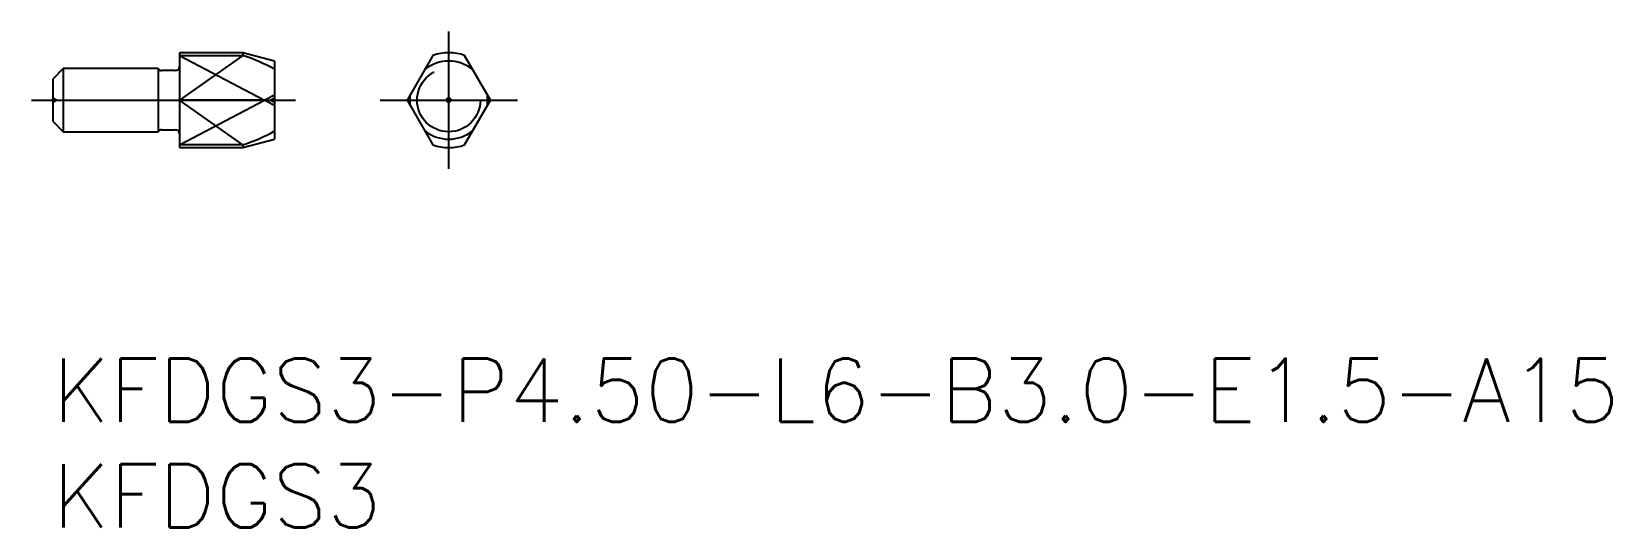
# Model space of a CAD drawing. Extents: x -1 to 73.8, y -8 to 15.5.
import ezdxf

# ---------------------------------------------------------------- set-up
doc = ezdxf.new("R2010")
doc.units = 0
doc.header["$LTSCALE"] = 0.5
doc.linetypes.add('CENTER', pattern=[50.8, 31.75, -6.35, 6.35, -6.35])
doc.linetypes.add('DASHED', pattern=[19.05, 12.7, -6.35])
for name, color, linetype in [('MSM_CENTER', 1, 'CENTER'), ('MSM_CONTINUOUS', 7, 'CONTINUOUS'), ('MSM_DASHED', 4, 'DASHED'), ('MSM_NARROW', 5, 'CONTINUOUS'), ('MSM_PART_NUMBER', 7, 'CONTINUOUS')]:
    doc.layers.add(name, color=color, linetype=linetype)
doc.styles.get("Standard").update_dxf_attribs({"font": 'txt.shx', "height": 0.5, "bigfont": 'bigfont.shx'})

# ---------------------------------------------------------------- blocks, each defined once
blk = doc.blocks.new('*U18')
at = {"layer": 'MSM_PART_NUMBER'}
blk.add_text('KFDGS3-P4.50-L6-B3.0-E1.5-A15', height=3, dxfattribs=at).set_placement((0, -3))
blk = doc.blocks.new('*U19')
at = {"layer": 'MSM_PART_NUMBER'}
blk.add_text('KFDGS3', height=3, dxfattribs=at).set_placement((0, -8))

msp = doc.modelspace()

# ---------------------------------------------------------------- linework, layer by layer
at = {"layer": 'MSM_CENTER'}
for p, q in [((18.75, 9), (18.75, 15.5)), ((-1, 12.25), (11.5, 12.25)), ((15.5, 12.25), (22, 12.25))]:
    msp.add_line(p, q, dxfattribs=at)
at = {"layer": 'MSM_CONTINUOUS'}
for p, q in [((9, 14.5), (6, 14.5)), ((6, 14.5), (6, 10)), ((6, 14.371), (9, 14.371)), ((10.5, 14.098), (9, 14.5)), ((9, 14.5), (9, 14.371)), ((18, 14.371), (16.775, 12.25)), ((20.725, 12.25), (19.5, 14.371)), ((0.5, 13.75), (0, 13.25)), ((5, 13.75), (0.5, 13.75)), ((0.5, 13.75), (0.5, 10.75)), ((5, 13.75), (5, 10.75)), ((5.8, 13.65), (5.173, 13.65)), ((10.5, 14.098), (10.5, 10.402)), ((0, 13.25), (0, 11.25)), ((10.02, 12.25), (6, 12.25)), ((16.775, 12.25), (18, 10.129)), ((19.5, 10.129), (20.725, 12.25)), ((0, 11.25), (0.5, 10.75)), ((0.5, 10.75), (5, 10.75)), ((5.173, 10.85), (5.8, 10.85)), ((9, 10.129), (6, 10.129)), ((6, 10), (9, 10)), ((9, 10), (10.5, 10.402)), ((9, 10.129), (9, 10))]:
    msp.add_line(p, q, dxfattribs=at)
msp.add_circle((18.75, 12.25), 0.1, dxfattribs=at)
for centre, radius, start, end in [((6.279, 6.148), 8.662, 60.8356, 71.69121), ((18.75, 12.25), 2.25, 70.52878, 109.47122), ((5.173, 13.85), 0.2, 210, 270), ((5.8, 13.85), 0.2, 270, 0), ((18.75, 12.25), 1.848, 52.27375, 127.72625), ((6.279, 20.062), 8.662, 295.58974, 299.1644), ((6.279, 4.438), 8.662, 60.8356, 64.41026), ((18.75, 12.25), 1.848, 172.27375, 187.72625), ((18.75, 12.25), 1.848, 352.27375, 7.72625), ((5.173, 10.65), 0.2, 90, 150), ((5.8, 10.65), 0.2, 0, 90), ((6.279, 18.352), 8.662, 288.30879, 299.1644), ((18.75, 12.25), 1.848, 232.27375, 307.72625), ((18.75, 12.25), 2.25, 250.52878, 289.47122)]:
    msp.add_arc(centre, radius, start, end, dxfattribs=at)
at = {"layer": 'MSM_DASHED'}
for p, q in [((0.173, 12.25), (0, 12.35)), ((0, 12.15), (0.173, 12.25)), ((10.5, 12.35), (10.327, 12.25)), ((10.327, 12.25), (10.5, 12.15))]:
    msp.add_line(p, q, dxfattribs=at)
msp.add_circle((18.75, 12.25), 1.5, dxfattribs=at)
at = {"layer": 'MSM_NARROW'}
for p, q in [((6, 14.371), (10.02, 12.25)), ((9, 14.371), (6, 12.25)), ((6, 10.129), (10.02, 12.25)), ((9, 10.129), (6, 12.25))]:
    msp.add_line(p, q, dxfattribs=at)

# ---------------------------------------------------------------- block references
at = {"layer": 'MSM_CONTINUOUS'}
for name in ['*U18', '*U19']:
    msp.add_blockref(name, (0, 0), dxfattribs=at)

doc.saveas('drawing.dxf')
